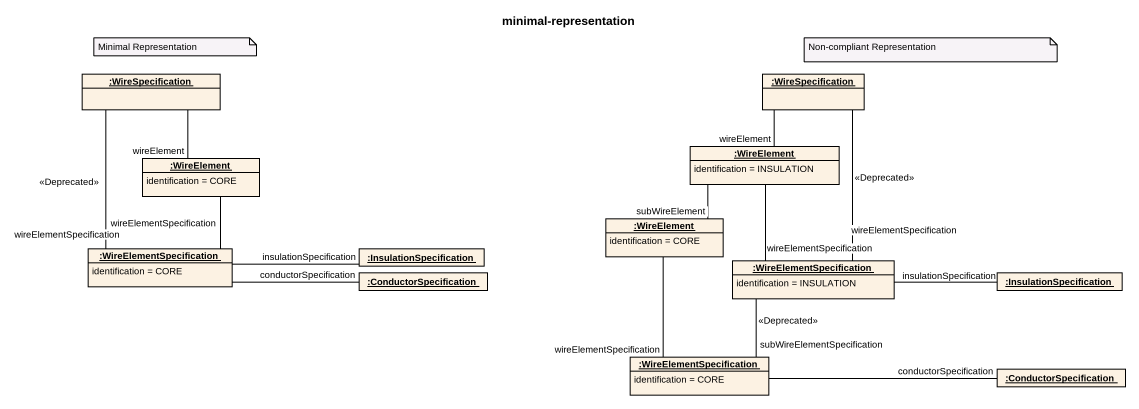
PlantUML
@startuml
title minimal-representation
hide circle
hide empty members
object ":WireSpecification" as WireSpecification
object ":WireSpecification" as WireSpecification_2
object ":WireElement" as WireElement {
  identification = INSULATION
}
object ":WireElement" as WireElement_2 {
  identification = CORE
}
object ":WireElement" as WireElement_3 {
  identification = CORE
}
object ":WireElementSpecification" as WireElementSpecification {
  identification = CORE
}
object ":InsulationSpecification" as InsulationSpecification
object ":WireElementSpecification" as WireElementSpecification_2 {
  identification = INSULATION
}
object ":ConductorSpecification" as ConductorSpecification
object ":InsulationSpecification" as InsulationSpecification_2
object ":WireElementSpecification" as WireElementSpecification_3 {
  identification = CORE
}
object ":ConductorSpecification" as ConductorSpecification_2
WireSpecification -- WireElement_2 : wireElement
WireSpecification -- WireElementSpecification : <<Deprecated>>\nwireElementSpecification
WireSpecification_2 -- WireElement : wireElement
WireSpecification_2 -- WireElementSpecification_2 : <<Deprecated>>\nwireElementSpecification
WireElement -- WireElement_3 : subWireElement
WireElement -- WireElementSpecification_2 : wireElementSpecification
WireElement_2 -- WireElementSpecification : wireElementSpecification
WireElement_3 -- WireElementSpecification_3 : wireElementSpecification
WireElementSpecification -right- InsulationSpecification : insulationSpecification
WireElementSpecification -right- ConductorSpecification : conductorSpecification
WireElementSpecification_2 -right- InsulationSpecification_2 : insulationSpecification
WireElementSpecification_2 -- WireElementSpecification_3 : <<Deprecated>>\nsubWireElementSpecification
WireElementSpecification_3 -right- ConductorSpecification_2 : conductorSpecification
note as N1
  Minimal Representation
end note
note as N2
  Non-compliant Representation
end note
@enduml
